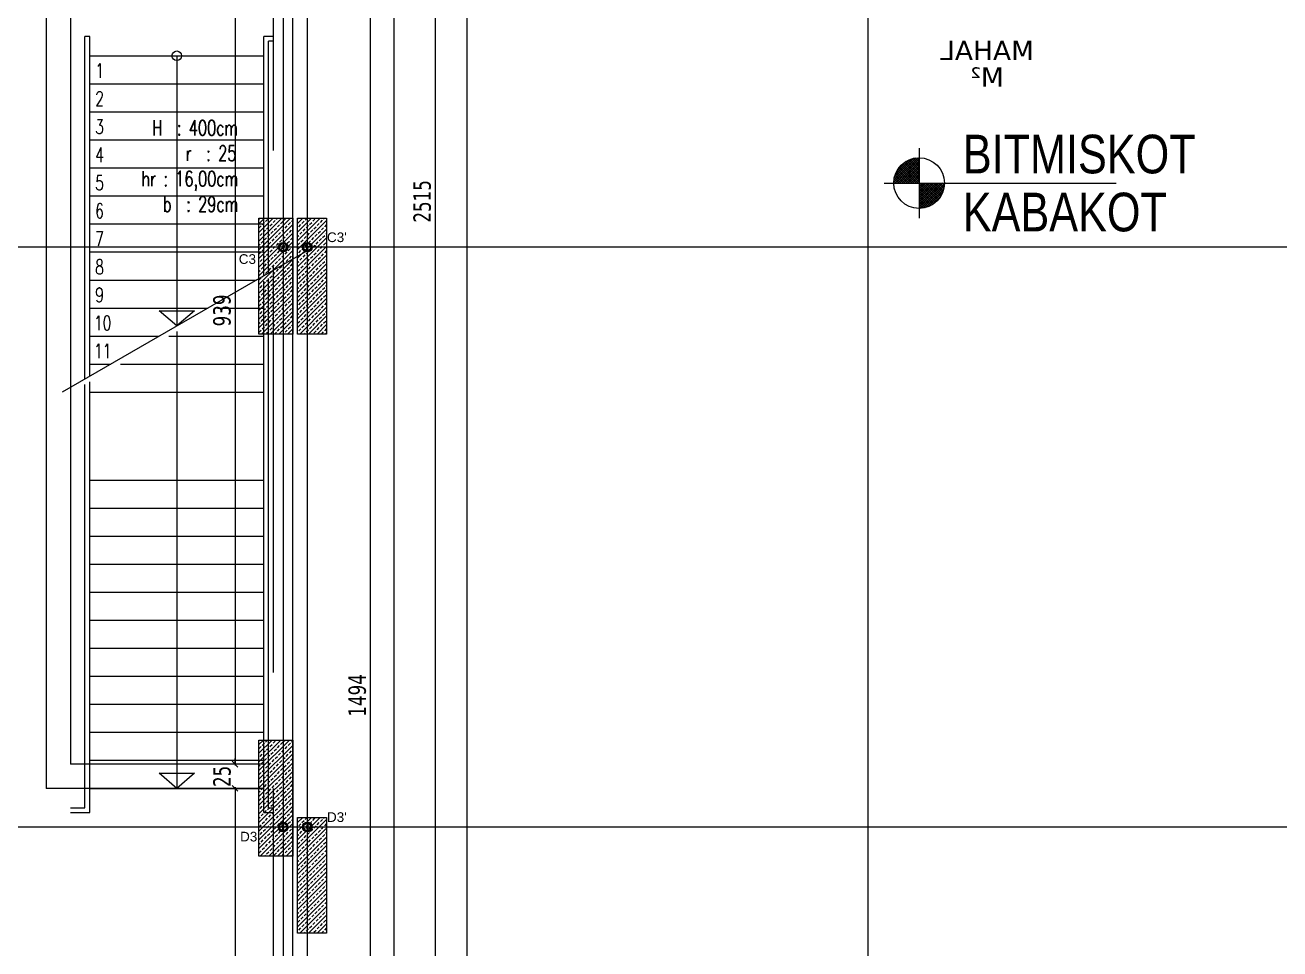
# Model space of a CAD drawing. Header units: millimetres. Extents: x 43168.9 to 43194.6, y -25545.1 to -25543.4.
# Drawn here: x 43169.3155 to 43169.5751, y -25544.2491 to -25544.058 of the extents above; entities that cross this region are included whole.
import ezdxf
from ezdxf.enums import TextEntityAlignment as Align

# ---------------------------------------------------------------- set-up
doc = ezdxf.new("R2010")
doc.units = ezdxf.units.MM
doc.header["$LTSCALE"] = 200
for name, pattern in [('DASHDOT', [1, 0.5, -0.25, 0, -0.25]), ('DASHDOT2', [0.5, 0.25, -0.125, 0, -0.125]), ('HIDDEN', [0.375, 0.25, -0.125])]:
    doc.linetypes.add(name, pattern=pattern)
for name, color, linetype in [('aks_sgh', 5, 'DASHDOT2'), ('duv_sgh', 4, 'Continuous'), ('kesitcizgisi_sgh', 22, 'Continuous'), ('kolon-b.a_sgh', 6, 'Continuous'), ('merdi_sgh', 3, 'Continuous'), ('olcuic_sgh', 183, 'Continuous'), ('sembol_sgh', 8, 'Continuous'), ('tarama-betonarme_sgh', 223, 'Continuous'), ('yazi-merdi_sgh', 9, 'Continuous')]:
    doc.layers.add(name, color=color, linetype=linetype)
doc.styles.add('1-200', font='arial.ttf', dxfattribs={"height": 60})
doc.styles.add('dim', font='VERDANA.TTF', dxfattribs={"width": 0.7})
doc.styles.add('text1', font='VERDANA.TTF')
doc.styles.add('text2', font='arial.ttf')
doc.styles.add('text3', font='simplex8.shx', dxfattribs={"width": 0.7})

msp = doc.modelspace()

# ---------------------------------------------------------------- hatches: boundary and pattern name
h = msp.add_hatch(color=256)
edge = h.paths.add_edge_path()
edge.add_arc((43169.36888, -25544.10392), 0.001, 0, 360)
edge = h.paths.add_edge_path(flags=16)
edge.add_arc((43169.36888, -25544.10392), 0.00075, 0, 360)
h = msp.add_hatch(color=256)
edge = h.paths.add_edge_path()
edge.add_arc((43169.36888, -25544.10392), 0.001, 0, 360)
edge = h.paths.add_edge_path(flags=16)
edge.add_arc((43169.36888, -25544.10392), 0.00075, 0, 360)
h = msp.add_hatch(color=256)
edge = h.paths.add_edge_path()
edge.add_arc((43169.37388, -25544.10392), 0.001, 0, 360)
edge = h.paths.add_edge_path(flags=16)
edge.add_arc((43169.37388, -25544.10392), 0.00075, 0, 360)
h = msp.add_hatch(color=256)
edge = h.paths.add_edge_path()
edge.add_arc((43169.37388, -25544.10392), 0.001, 0, 360)
edge = h.paths.add_edge_path(flags=16)
edge.add_arc((43169.37388, -25544.10392), 0.00075, 0, 360)
h = msp.add_hatch(color=256)
edge = h.paths.add_edge_path()
edge.add_arc((43169.36888, -25544.22392), 0.001, 0, 360)
edge = h.paths.add_edge_path(flags=16)
edge.add_arc((43169.36888, -25544.22392), 0.00075, 0, 360)
h = msp.add_hatch(color=256)
edge = h.paths.add_edge_path()
edge.add_arc((43169.36888, -25544.22392), 0.001, 0, 360)
edge = h.paths.add_edge_path(flags=16)
edge.add_arc((43169.36888, -25544.22392), 0.00075, 0, 360)
h = msp.add_hatch(color=256)
edge = h.paths.add_edge_path()
edge.add_arc((43169.37388, -25544.22392), 0.001, 0, 360)
edge = h.paths.add_edge_path(flags=16)
edge.add_arc((43169.37388, -25544.22392), 0.00075, 0, 360)
h = msp.add_hatch(color=256)
edge = h.paths.add_edge_path()
edge.add_arc((43169.37388, -25544.22392), 0.001, 0, 360)
edge = h.paths.add_edge_path(flags=16)
edge.add_arc((43169.37388, -25544.22392), 0.00075, 0, 360)

# ---------------------------------------------------------------- linework, layer by layer
at = {"color": 0}
for p, q in [((43169.50048, -25544.0834), (43169.50048, -25544.0979)), ((43169.49323, -25544.09065), (43169.54123, -25544.09065)), ((43169.34688, -25544.12023), (43169.3432, -25544.11708)), ((43169.3432, -25544.11708), (43169.35055, -25544.11708)), ((43169.35055, -25544.11708), (43169.34688, -25544.12023)), ((43169.34688, -25544.21592), (43169.3432, -25544.21277)), ((43169.3432, -25544.21277), (43169.35055, -25544.21277)), ((43169.35055, -25544.21277), (43169.34688, -25544.21592))]:
    msp.add_line(p, q, dxfattribs=at)
for p, q in [((43169.49524, -25544.0905), (43169.50034, -25544.08541)), ((43169.49528, -25544.09002), (43169.49985, -25544.08545)), ((43169.49539, -25544.08946), (43169.49931, -25544.08553)), ((43169.49554, -25544.09065), (43169.50048, -25544.08571)), ((43169.49557, -25544.08883), (43169.49867, -25544.08572)), ((43169.50048, -25544.08813), (43169.49826, -25544.08591)), ((43169.50048, -25544.08768), (43169.49857, -25544.08577)), ((43169.50048, -25544.08723), (43169.4989, -25544.08565)), ((43169.50048, -25544.08678), (43169.49925, -25544.08555)), ((43169.50048, -25544.08633), (43169.49963, -25544.08548)), ((43169.50048, -25544.08589), (43169.50002, -25544.08542)), ((43169.50048, -25544.08544), (43169.50045, -25544.0854)), ((43169.49806, -25544.09065), (43169.49577, -25544.08836)), ((43169.49851, -25544.09065), (43169.49592, -25544.08806)), ((43169.49598, -25544.08797), (43169.4978, -25544.08615)), ((43169.49599, -25544.09065), (43169.50048, -25544.08616)), ((43169.49896, -25544.09065), (43169.49609, -25544.08778)), ((43169.49941, -25544.09065), (43169.49628, -25544.08752)), ((43169.49644, -25544.09065), (43169.50048, -25544.08661)), ((43169.49986, -25544.09065), (43169.49648, -25544.08727)), ((43169.50031, -25544.09065), (43169.49668, -25544.08703)), ((43169.49689, -25544.09065), (43169.50048, -25544.08706)), ((43169.50048, -25544.09038), (43169.49692, -25544.08681)), ((43169.50048, -25544.08993), (43169.49715, -25544.0866)), ((43169.49734, -25544.09065), (43169.50048, -25544.08751)), ((43169.50048, -25544.08948), (43169.49741, -25544.08641)), ((43169.50048, -25544.08903), (43169.49768, -25544.08623)), ((43169.49779, -25544.09065), (43169.50048, -25544.08796)), ((43169.50048, -25544.08858), (43169.49795, -25544.08605)), ((43169.49824, -25544.09065), (43169.50048, -25544.08841)), ((43169.49537, -25544.09065), (43169.49524, -25544.09052)), ((43169.49582, -25544.09065), (43169.49527, -25544.09011)), ((43169.49627, -25544.09065), (43169.49533, -25544.08971)), ((43169.49672, -25544.09065), (43169.49541, -25544.08935)), ((43169.49716, -25544.09065), (43169.4955, -25544.08899)), ((43169.49761, -25544.09065), (43169.49564, -25544.08867)), ((43169.49868, -25544.09065), (43169.50048, -25544.08886)), ((43169.49913, -25544.09065), (43169.50048, -25544.08931)), ((43169.49958, -25544.09065), (43169.50048, -25544.08975)), ((43169.50003, -25544.09065), (43169.50048, -25544.0902)), ((43169.50048, -25544.0911), (43169.50093, -25544.09065)), ((43169.50048, -25544.09155), (43169.50138, -25544.09065)), ((43169.50048, -25544.092), (43169.50183, -25544.09065)), ((43169.50048, -25544.09245), (43169.50228, -25544.09065)), ((43169.50048, -25544.0929), (43169.50273, -25544.09065)), ((43169.50048, -25544.09335), (43169.50317, -25544.09065)), ((43169.50048, -25544.0938), (43169.50362, -25544.09065)), ((43169.50048, -25544.09424), (43169.50407, -25544.09065)), ((43169.50048, -25544.09469), (43169.50452, -25544.09065)), ((43169.50048, -25544.09514), (43169.50497, -25544.09065)), ((43169.50048, -25544.09559), (43169.50542, -25544.09065)), ((43169.5041, -25544.09445), (43169.50048, -25544.09082)), ((43169.50063, -25544.09589), (43169.50572, -25544.0908)), ((43169.50432, -25544.09421), (43169.50076, -25544.09065)), ((43169.50453, -25544.09398), (43169.50121, -25544.09065)), ((43169.50473, -25544.09372), (43169.50165, -25544.09065)), ((43169.5049, -25544.09345), (43169.5021, -25544.09065)), ((43169.50508, -25544.09318), (43169.50255, -25544.09065)), ((43169.50522, -25544.09287), (43169.503, -25544.09065)), ((43169.50536, -25544.09256), (43169.50345, -25544.09065)), ((43169.50548, -25544.09223), (43169.5039, -25544.09065)), ((43169.50558, -25544.09188), (43169.50435, -25544.09065)), ((43169.50565, -25544.0915), (43169.5048, -25544.09065)), ((43169.50571, -25544.09111), (43169.50525, -25544.09065)), ((43169.50573, -25544.09069), (43169.5057, -25544.09065)), ((43169.50386, -25544.09465), (43169.50048, -25544.09127)), ((43169.50361, -25544.09486), (43169.50048, -25544.09172)), ((43169.50335, -25544.09504), (43169.50048, -25544.09217)), ((43169.50307, -25544.09521), (43169.50048, -25544.09262)), ((43169.50277, -25544.09536), (43169.50048, -25544.09307)), ((43169.50246, -25544.0955), (43169.50048, -25544.09352)), ((43169.50112, -25544.09585), (43169.50569, -25544.09128)), ((43169.50167, -25544.09575), (43169.5056, -25544.09182)), ((43169.50231, -25544.09556), (43169.50541, -25544.09246)), ((43169.50316, -25544.09515), (43169.50498, -25544.09334)), ((43169.50214, -25544.09563), (43169.50048, -25544.09397)), ((43169.50178, -25544.09572), (43169.50048, -25544.09442)), ((43169.50142, -25544.09581), (43169.50048, -25544.09487)), ((43169.50103, -25544.09586), (43169.50048, -25544.09532)), ((43169.50061, -25544.09589), (43169.50048, -25544.09576))]:
    msp.add_line(p, q)
at = {"color": 0, "linetype": 'ByBlock', "lineweight": -2}
for p, q in [((43169.36908, -25544.10372), (43169.36868, -25544.10372)), ((43169.36868, -25544.10372), (43169.36868, -25544.10412)), ((43169.36908, -25544.10372), (43169.36868, -25544.10372)), ((43169.36868, -25544.10372), (43169.36868, -25544.10412)), ((43169.36868, -25544.10412), (43169.36908, -25544.10412)), ((43169.36868, -25544.10412), (43169.36908, -25544.10412)), ((43169.36895, -25544.10385), (43169.36881, -25544.10399)), ((43169.36895, -25544.10399), (43169.36881, -25544.10385)), ((43169.36895, -25544.10385), (43169.36881, -25544.10399)), ((43169.36895, -25544.10399), (43169.36881, -25544.10385)), ((43169.36908, -25544.10412), (43169.36908, -25544.10372)), ((43169.36908, -25544.10412), (43169.36908, -25544.10372)), ((43169.37408, -25544.10372), (43169.37368, -25544.10372)), ((43169.37368, -25544.10372), (43169.37368, -25544.10412)), ((43169.37408, -25544.10372), (43169.37368, -25544.10372)), ((43169.37368, -25544.10372), (43169.37368, -25544.10412)), ((43169.37368, -25544.10412), (43169.37408, -25544.10412)), ((43169.37368, -25544.10412), (43169.37408, -25544.10412)), ((43169.37395, -25544.10385), (43169.37381, -25544.10399)), ((43169.37395, -25544.10399), (43169.37381, -25544.10385)), ((43169.37395, -25544.10385), (43169.37381, -25544.10399)), ((43169.37395, -25544.10399), (43169.37381, -25544.10385)), ((43169.37408, -25544.10412), (43169.37408, -25544.10372)), ((43169.37408, -25544.10412), (43169.37408, -25544.10372)), ((43169.35833, -25544.21032), (43169.35953, -25544.21152)), ((43169.35833, -25544.21032), (43169.35953, -25544.21152)), ((43169.35953, -25544.21652), (43169.35833, -25544.21532)), ((43169.35953, -25544.21652), (43169.35833, -25544.21532)), ((43169.36908, -25544.22372), (43169.36868, -25544.22372)), ((43169.36868, -25544.22372), (43169.36868, -25544.22412)), ((43169.36908, -25544.22372), (43169.36868, -25544.22372)), ((43169.36868, -25544.22372), (43169.36868, -25544.22412)), ((43169.36868, -25544.22412), (43169.36908, -25544.22412)), ((43169.36868, -25544.22412), (43169.36908, -25544.22412)), ((43169.36895, -25544.22385), (43169.36881, -25544.22399)), ((43169.36895, -25544.22399), (43169.36881, -25544.22385)), ((43169.36895, -25544.22385), (43169.36881, -25544.22399)), ((43169.36895, -25544.22399), (43169.36881, -25544.22385)), ((43169.36908, -25544.22412), (43169.36908, -25544.22372)), ((43169.36908, -25544.22412), (43169.36908, -25544.22372)), ((43169.37408, -25544.22372), (43169.37368, -25544.22372)), ((43169.37368, -25544.22372), (43169.37368, -25544.22412)), ((43169.37408, -25544.22372), (43169.37368, -25544.22372)), ((43169.37368, -25544.22372), (43169.37368, -25544.22412)), ((43169.37368, -25544.22412), (43169.37408, -25544.22412)), ((43169.37368, -25544.22412), (43169.37408, -25544.22412)), ((43169.37395, -25544.22385), (43169.37381, -25544.22399)), ((43169.37395, -25544.22399), (43169.37381, -25544.22385)), ((43169.37395, -25544.22385), (43169.37381, -25544.22399)), ((43169.37395, -25544.22399), (43169.37381, -25544.22385)), ((43169.37408, -25544.22412), (43169.37408, -25544.22372)), ((43169.37408, -25544.22412), (43169.37408, -25544.22372))]:
    msp.add_line(p, q, dxfattribs=at)
at = {"color": 0}
msp.add_circle((43169.50048, -25544.09065), 0.00525, dxfattribs=at)
at = {"color": 0, "linetype": 'Continuous', "lineweight": -2}
for centre, radius in [((43169.36888, -25544.10392), 0.001), ((43169.36888, -25544.10392), 0.001), ((43169.36888, -25544.10392), 0.00075), ((43169.36888, -25544.10392), 0.00075), ((43169.37388, -25544.10392), 0.001), ((43169.37388, -25544.10392), 0.001), ((43169.37388, -25544.10392), 0.00075), ((43169.37388, -25544.10392), 0.00075), ((43169.36888, -25544.22392), 0.001), ((43169.36888, -25544.22392), 0.001), ((43169.36888, -25544.22392), 0.00075), ((43169.36888, -25544.22392), 0.00075), ((43169.37388, -25544.22392), 0.001), ((43169.37388, -25544.22392), 0.001), ((43169.37388, -25544.22392), 0.00075), ((43169.37388, -25544.22392), 0.00075)]:
    msp.add_circle(centre, radius, dxfattribs=at)
at = {"layer": 'aks_sgh'}
for p, q in [((43169.36888, -25543.74092), (43169.36888, -25544.78992)), ((43169.37388, -25543.74092), (43169.37388, -25544.78992)), ((43169.40688, -25543.74092), (43169.40688, -25544.78992)), ((43169.48988, -25543.74092), (43169.48988, -25544.78992)), ((43169.99088, -25544.10392), (43169.01488, -25544.10392)), ((43169.99088, -25544.22392), (43169.01488, -25544.22392))]:
    msp.add_line(p, q, dxfattribs=at)
at = {"layer": 'duv_sgh'}
for p, q in [((43169.31988, -25544.04712), (43169.31988, -25544.21592)), ((43169.32488, -25544.04712), (43169.32488, -25544.21092)), ((43169.36688, -25544.08392), (43169.36688, -25544.04712)), ((43169.37088, -25544.32592), (43169.37088, -25544.04712)), ((43169.36688, -25544.19192), (43169.36688, -25544.10792)), ((43169.36488, -25544.21092), (43169.32488, -25544.21092)), ((43169.36488, -25544.21592), (43169.31988, -25544.21592)), ((43169.36688, -25544.32592), (43169.36688, -25544.21592))]:
    msp.add_line(p, q, dxfattribs=at)
at = {"layer": 'kesitcizgisi_sgh', "linetype": 'DASHDOT'}
msp.add_line((43169.39188, -25544.79379), (43169.39188, -25543.79132), dxfattribs=at)
at = {"layer": 'kolon-b.a_sgh'}
for p, q in [((43169.36388, -25544.09792), (43169.37088, -25544.09792)), ((43169.36388, -25544.12192), (43169.36388, -25544.09792)), ((43169.37088, -25544.09792), (43169.37088, -25544.12192)), ((43169.37188, -25544.09792), (43169.37788, -25544.09792)), ((43169.37188, -25544.12192), (43169.37188, -25544.09792)), ((43169.37788, -25544.09792), (43169.37788, -25544.12192)), ((43169.37088, -25544.12192), (43169.36388, -25544.12192)), ((43169.37788, -25544.12192), (43169.37188, -25544.12192)), ((43169.36388, -25544.20592), (43169.37088, -25544.20592)), ((43169.36388, -25544.22992), (43169.36388, -25544.20592)), ((43169.37088, -25544.20592), (43169.37088, -25544.22992)), ((43169.37188, -25544.22192), (43169.37788, -25544.22192)), ((43169.37188, -25544.24592), (43169.37188, -25544.22192)), ((43169.37788, -25544.22192), (43169.37788, -25544.24592)), ((43169.37088, -25544.22992), (43169.36388, -25544.22992)), ((43169.37788, -25544.24592), (43169.37188, -25544.24592))]:
    msp.add_line(p, q, dxfattribs=at)
at = {"layer": 'merdi_sgh'}
for p, q in [((43169.32788, -25544.1312), (43169.32788, -25544.06032)), ((43169.32888, -25544.06032), (43169.32788, -25544.06032)), ((43169.32888, -25544.13062), (43169.32888, -25544.06032)), ((43169.36488, -25544.08392), (43169.36488, -25544.06032)), ((43169.36688, -25544.06032), (43169.36488, -25544.06032)), ((43169.36588, -25544.08392), (43169.36588, -25544.06132)), ((43169.36688, -25544.06132), (43169.36588, -25544.06132)), ((43169.32888, -25544.06432), (43169.36488, -25544.06432)), ((43169.32888, -25544.07012), (43169.36488, -25544.07012)), ((43169.32888, -25544.07592), (43169.36488, -25544.07592)), ((43169.32888, -25544.08172), (43169.36488, -25544.08172)), ((43169.36488, -25544.10984), (43169.36488, -25544.08392)), ((43169.36588, -25544.10926), (43169.36588, -25544.08392)), ((43169.32888, -25544.08752), (43169.36488, -25544.08752)), ((43169.32888, -25544.09332), (43169.36488, -25544.09332)), ((43169.32888, -25544.09912), (43169.36488, -25544.09912)), ((43169.37562, -25544.10363), (43169.32317, -25544.13391)), ((43169.32888, -25544.10492), (43169.36488, -25544.10492)), ((43169.32888, -25544.11072), (43169.36335, -25544.11072)), ((43169.32888, -25544.11652), (43169.3533, -25544.11652)), ((43169.32888, -25544.12232), (43169.34326, -25544.12232)), ((43169.32888, -25544.12812), (43169.33321, -25544.12812)), ((43169.32788, -25544.13709), (43169.32788, -25544.13235)), ((43169.32888, -25544.13651), (43169.32888, -25544.13178))]:
    msp.add_line(p, q, dxfattribs=at)
at = {"layer": 'merdi_sgh', "linetype": 'HIDDEN', "ltscale": 0.5}
for p, q in [((43169.36488, -25544.22092), (43169.36488, -25544.11099)), ((43169.36588, -25544.21992), (43169.36588, -25544.11041)), ((43169.3553, -25544.11652), (43169.36488, -25544.11652)), ((43169.34526, -25544.12232), (43169.36488, -25544.12232)), ((43169.34688, -25544.12138), (43169.34688, -25544.21592)), ((43169.33521, -25544.12812), (43169.36488, -25544.12812)), ((43169.32888, -25544.13392), (43169.36488, -25544.13392)), ((43169.32788, -25544.21992), (43169.32788, -25544.13709)), ((43169.32888, -25544.22092), (43169.32888, -25544.13651)), ((43169.32888, -25544.15212), (43169.36488, -25544.15212)), ((43169.32888, -25544.15792), (43169.36488, -25544.15792)), ((43169.32888, -25544.16372), (43169.36488, -25544.16372)), ((43169.32888, -25544.16952), (43169.36488, -25544.16952)), ((43169.32888, -25544.17532), (43169.36488, -25544.17532)), ((43169.32888, -25544.18112), (43169.36488, -25544.18112)), ((43169.32888, -25544.18692), (43169.36488, -25544.18692)), ((43169.32888, -25544.19272), (43169.36488, -25544.19272)), ((43169.32888, -25544.19852), (43169.36488, -25544.19852)), ((43169.32888, -25544.20432), (43169.36488, -25544.20432)), ((43169.32888, -25544.21012), (43169.36488, -25544.21012)), ((43169.32888, -25544.21592), (43169.36488, -25544.21592)), ((43169.32488, -25544.21992), (43169.32788, -25544.21992)), ((43169.32488, -25544.22092), (43169.32888, -25544.22092)), ((43169.36488, -25544.22092), (43169.36688, -25544.22092)), ((43169.36588, -25544.21992), (43169.36688, -25544.21992))]:
    msp.add_line(p, q, dxfattribs=at)
at = {"layer": 'olcuic_sgh'}
for p, q in [((43169.40035, -25543.84267), (43169.40035, -25544.34617)), ((43169.35893, -25544.02287), (43169.35893, -25544.21117)), ((43169.3869, -25544.04687), (43169.3869, -25544.34617)), ((43169.35893, -25544.21092), (43169.35893, -25544.20972)), ((43169.36288, -25544.21092), (43169.35793, -25544.21092)), ((43169.36288, -25544.21092), (43169.35793, -25544.21092)), ((43169.35893, -25544.21567), (43169.35893, -25544.35017)), ((43169.36288, -25544.21592), (43169.35793, -25544.21592)), ((43169.36288, -25544.21592), (43169.35793, -25544.21592)), ((43169.35893, -25544.21592), (43169.35893, -25544.21712))]:
    msp.add_line(p, q, dxfattribs=at)
at = {"layer": 'sembol_sgh'}
msp.add_line((43169.34688, -25544.06432), (43169.34688, -25544.12023), dxfattribs=at)
msp.add_circle((43169.34688, -25544.06432), 0.001, dxfattribs=at)
at = {"layer": 'tarama-betonarme_sgh'}
for p, q in [((43169.36388, -25544.09907), (43169.36503, -25544.09792)), ((43169.36388, -25544.10086), (43169.36682, -25544.09792)), ((43169.36388, -25544.10266), (43169.36862, -25544.09792)), ((43169.36388, -25544.10446), (43169.37042, -25544.09792)), ((43169.36388, -25544.09817), (43169.36411, -25544.09794)), ((43169.36456, -25544.09929), (43169.36501, -25544.09884)), ((43169.36523, -25544.09861), (43169.36568, -25544.09817)), ((43169.3659, -25544.09794), (43169.36593, -25544.09792)), ((43169.3668, -25544.09884), (43169.36725, -25544.09839)), ((43169.36748, -25544.09817), (43169.36772, -25544.09792)), ((43169.36837, -25544.09906), (43169.36882, -25544.09861)), ((43169.36905, -25544.09839), (43169.3695, -25544.09794)), ((43169.36995, -25544.09929), (43169.37039, -25544.09884)), ((43169.37062, -25544.09861), (43169.37088, -25544.09835)), ((43169.37188, -25544.09901), (43169.37297, -25544.09792)), ((43169.37188, -25544.1008), (43169.37476, -25544.09792)), ((43169.37188, -25544.1026), (43169.37656, -25544.09792)), ((43169.37188, -25544.09811), (43169.37207, -25544.09792)), ((43169.37188, -25544.1044), (43169.37788, -25544.0984)), ((43169.37277, -25544.09901), (43169.37322, -25544.09856)), ((43169.37345, -25544.09834), (43169.37387, -25544.09792)), ((43169.37435, -25544.09924), (43169.37479, -25544.09879)), ((43169.37502, -25544.09856), (43169.37547, -25544.09811)), ((43169.37592, -25544.09946), (43169.37637, -25544.09901)), ((43169.37659, -25544.09879), (43169.37704, -25544.09834)), ((43169.37726, -25544.09811), (43169.37746, -25544.09792)), ((43169.36388, -25544.10625), (43169.37088, -25544.09925)), ((43169.36388, -25544.09996), (43169.36433, -25544.09951)), ((43169.36388, -25544.10805), (43169.37088, -25544.10105)), ((43169.36411, -25544.10153), (43169.36456, -25544.10108)), ((43169.36478, -25544.10086), (43169.36523, -25544.10041)), ((43169.36546, -25544.10019), (43169.3659, -25544.09974)), ((43169.36568, -25544.10176), (43169.36613, -25544.10131)), ((43169.36613, -25544.09951), (43169.36658, -25544.09906)), ((43169.36635, -25544.10108), (43169.3668, -25544.10064)), ((43169.36703, -25544.10041), (43169.36748, -25544.09996)), ((43169.36725, -25544.10198), (43169.3677, -25544.10153)), ((43169.3677, -25544.09974), (43169.36815, -25544.09929)), ((43169.36792, -25544.10131), (43169.36837, -25544.10086)), ((43169.3686, -25544.10064), (43169.36905, -25544.10019)), ((43169.36927, -25544.09996), (43169.36972, -25544.09951)), ((43169.3695, -25544.10153), (43169.36995, -25544.10108)), ((43169.37017, -25544.10086), (43169.37062, -25544.10041)), ((43169.37084, -25544.10019), (43169.37088, -25544.10015)), ((43169.37188, -25544.10619), (43169.37788, -25544.10019)), ((43169.37188, -25544.1017), (43169.3721, -25544.10148)), ((43169.3721, -25544.09968), (43169.37255, -25544.09924)), ((43169.37233, -25544.10126), (43169.37277, -25544.10081)), ((43169.373, -25544.10058), (43169.37345, -25544.10013)), ((43169.37367, -25544.09991), (43169.37412, -25544.09946)), ((43169.3739, -25544.10148), (43169.37435, -25544.10103)), ((43169.37457, -25544.10081), (43169.37502, -25544.10036)), ((43169.37524, -25544.10013), (43169.37569, -25544.09968)), ((43169.37547, -25544.1017), (43169.37592, -25544.10126)), ((43169.37614, -25544.10103), (43169.37659, -25544.10058)), ((43169.37682, -25544.10036), (43169.37726, -25544.09991)), ((43169.37704, -25544.10193), (43169.37749, -25544.10148)), ((43169.37749, -25544.09968), (43169.37788, -25544.09929)), ((43169.37771, -25544.10126), (43169.37788, -25544.10109)), ((43169.36388, -25544.10176), (43169.36388, -25544.10176)), ((43169.36388, -25544.10984), (43169.37088, -25544.10284)), ((43169.36388, -25544.10356), (43169.36411, -25544.10333)), ((43169.36433, -25544.10311), (43169.36478, -25544.10266)), ((43169.36501, -25544.10243), (43169.36546, -25544.10198)), ((43169.36523, -25544.104), (43169.36568, -25544.10355)), ((43169.3659, -25544.10333), (43169.36635, -25544.10288)), ((43169.36658, -25544.10266), (43169.36703, -25544.10221)), ((43169.3668, -25544.10423), (43169.36725, -25544.10378)), ((43169.36748, -25544.10355), (43169.36792, -25544.10311)), ((43169.36815, -25544.10288), (43169.3686, -25544.10243)), ((43169.36837, -25544.10445), (43169.36882, -25544.104)), ((43169.36882, -25544.10221), (43169.36927, -25544.10176)), ((43169.36905, -25544.10378), (43169.3695, -25544.10333)), ((43169.36972, -25544.10311), (43169.37017, -25544.10266)), ((43169.37039, -25544.10243), (43169.37084, -25544.10198)), ((43169.37062, -25544.104), (43169.37088, -25544.10374)), ((43169.37188, -25544.10799), (43169.37788, -25544.10199)), ((43169.37188, -25544.1035), (43169.37233, -25544.10305)), ((43169.37188, -25544.10978), (43169.37788, -25544.10378)), ((43169.37255, -25544.10283), (43169.373, -25544.10238)), ((43169.37277, -25544.1044), (43169.37322, -25544.10395)), ((43169.37322, -25544.10215), (43169.37367, -25544.1017)), ((43169.37345, -25544.10373), (43169.3739, -25544.10328)), ((43169.37412, -25544.10305), (43169.37457, -25544.1026)), ((43169.37435, -25544.10462), (43169.37479, -25544.10417)), ((43169.37479, -25544.10238), (43169.37524, -25544.10193)), ((43169.37502, -25544.10395), (43169.37547, -25544.1035)), ((43169.37569, -25544.10328), (43169.37614, -25544.10283)), ((43169.37637, -25544.1026), (43169.37682, -25544.10215)), ((43169.37659, -25544.10417), (43169.37704, -25544.10373)), ((43169.37726, -25544.1035), (43169.37771, -25544.10305)), ((43169.36388, -25544.11164), (43169.37088, -25544.10464)), ((43169.36388, -25544.10535), (43169.36433, -25544.1049)), ((43169.36388, -25544.11344), (43169.37088, -25544.10644)), ((43169.36411, -25544.10692), (43169.36456, -25544.10647)), ((43169.36456, -25544.10468), (43169.36501, -25544.10423)), ((43169.36478, -25544.10625), (43169.36523, -25544.1058)), ((43169.36546, -25544.10557), (43169.3659, -25544.10513)), ((43169.36568, -25544.10715), (43169.36613, -25544.1067)), ((43169.36613, -25544.1049), (43169.36658, -25544.10445)), ((43169.36635, -25544.10647), (43169.3668, -25544.10602)), ((43169.36703, -25544.1058), (43169.36748, -25544.10535)), ((43169.3677, -25544.10513), (43169.36815, -25544.10468)), ((43169.36792, -25544.1067), (43169.36837, -25544.10625)), ((43169.3686, -25544.10602), (43169.36905, -25544.10557)), ((43169.36927, -25544.10535), (43169.36972, -25544.1049)), ((43169.3695, -25544.10692), (43169.36995, -25544.10647)), ((43169.36995, -25544.10468), (43169.37039, -25544.10423)), ((43169.37017, -25544.10625), (43169.37062, -25544.1058)), ((43169.37084, -25544.10557), (43169.37088, -25544.10554)), ((43169.37188, -25544.11158), (43169.37788, -25544.10558)), ((43169.3721, -25544.10507), (43169.37255, -25544.10462)), ((43169.37233, -25544.10664), (43169.37277, -25544.1062)), ((43169.373, -25544.10597), (43169.37345, -25544.10552)), ((43169.37367, -25544.1053), (43169.37412, -25544.10485)), ((43169.3739, -25544.10687), (43169.37435, -25544.10642)), ((43169.37457, -25544.1062), (43169.37502, -25544.10575)), ((43169.37524, -25544.10552), (43169.37569, -25544.10507)), ((43169.37547, -25544.10709), (43169.37592, -25544.10664)), ((43169.37592, -25544.10485), (43169.37637, -25544.1044)), ((43169.37614, -25544.10642), (43169.37659, -25544.10597)), ((43169.37682, -25544.10575), (43169.37726, -25544.1053)), ((43169.37749, -25544.10507), (43169.37788, -25544.10468)), ((43169.37771, -25544.10664), (43169.37788, -25544.10648)), ((43169.36388, -25544.10715), (43169.36388, -25544.10715)), ((43169.36388, -25544.11523), (43169.37088, -25544.10823)), ((43169.36388, -25544.10895), (43169.36411, -25544.10872)), ((43169.36433, -25544.10849), (43169.36478, -25544.10804)), ((43169.36501, -25544.10782), (43169.36546, -25544.10737)), ((43169.36523, -25544.10939), (43169.36568, -25544.10894)), ((43169.3659, -25544.10872), (43169.36635, -25544.10827)), ((43169.36658, -25544.10804), (43169.36703, -25544.1076)), ((43169.3668, -25544.10962), (43169.36725, -25544.10917)), ((43169.36725, -25544.10737), (43169.3677, -25544.10692)), ((43169.36748, -25544.10894), (43169.36792, -25544.10849)), ((43169.36815, -25544.10827), (43169.3686, -25544.10782)), ((43169.36837, -25544.10984), (43169.36882, -25544.10939)), ((43169.36882, -25544.1076), (43169.36927, -25544.10715)), ((43169.36905, -25544.10917), (43169.3695, -25544.10872)), ((43169.36972, -25544.10849), (43169.37017, -25544.10804)), ((43169.37039, -25544.10782), (43169.37084, -25544.10737)), ((43169.37062, -25544.10939), (43169.37088, -25544.10913)), ((43169.37188, -25544.10709), (43169.3721, -25544.10687)), ((43169.37188, -25544.11338), (43169.37788, -25544.10738)), ((43169.37188, -25544.10889), (43169.37233, -25544.10844)), ((43169.37188, -25544.11517), (43169.37788, -25544.10917)), ((43169.37255, -25544.10822), (43169.373, -25544.10777)), ((43169.37277, -25544.10979), (43169.37322, -25544.10934)), ((43169.37322, -25544.10754), (43169.37367, -25544.10709)), ((43169.37345, -25544.10911), (43169.3739, -25544.10866)), ((43169.37412, -25544.10844), (43169.37457, -25544.10799)), ((43169.37479, -25544.10777), (43169.37524, -25544.10732)), ((43169.37502, -25544.10934), (43169.37547, -25544.10889)), ((43169.37569, -25544.10866), (43169.37614, -25544.10822)), ((43169.37637, -25544.10799), (43169.37682, -25544.10754)), ((43169.37659, -25544.10956), (43169.37704, -25544.10911)), ((43169.37704, -25544.10732), (43169.37749, -25544.10687)), ((43169.37726, -25544.10889), (43169.37771, -25544.10844)), ((43169.36388, -25544.11703), (43169.37088, -25544.11003)), ((43169.36388, -25544.11074), (43169.36433, -25544.11029)), ((43169.36388, -25544.11883), (43169.37088, -25544.11183)), ((43169.36411, -25544.11231), (43169.36456, -25544.11186)), ((43169.36456, -25544.11006), (43169.36501, -25544.10962)), ((43169.36478, -25544.11164), (43169.36523, -25544.11119)), ((43169.36546, -25544.11096), (43169.3659, -25544.11051)), ((43169.36613, -25544.11029), (43169.36658, -25544.10984)), ((43169.36635, -25544.11186), (43169.3668, -25544.11141)), ((43169.36703, -25544.11119), (43169.36748, -25544.11074)), ((43169.3677, -25544.11051), (43169.36815, -25544.11006)), ((43169.36792, -25544.11209), (43169.36837, -25544.11164)), ((43169.3686, -25544.11141), (43169.36905, -25544.11096)), ((43169.36927, -25544.11074), (43169.36972, -25544.11029)), ((43169.3695, -25544.11231), (43169.36995, -25544.11186)), ((43169.36995, -25544.11006), (43169.37039, -25544.10962)), ((43169.37017, -25544.11164), (43169.37062, -25544.11119)), ((43169.37084, -25544.11096), (43169.37088, -25544.11093)), ((43169.37188, -25544.11697), (43169.37788, -25544.11097)), ((43169.3721, -25544.11046), (43169.37255, -25544.11001)), ((43169.37233, -25544.11203), (43169.37277, -25544.11158)), ((43169.373, -25544.11136), (43169.37345, -25544.11091)), ((43169.37367, -25544.11069), (43169.37412, -25544.11024)), ((43169.3739, -25544.11226), (43169.37435, -25544.11181)), ((43169.37435, -25544.11001), (43169.37479, -25544.10956)), ((43169.37457, -25544.11158), (43169.37502, -25544.11113)), ((43169.37524, -25544.11091), (43169.37569, -25544.11046)), ((43169.37592, -25544.11024), (43169.37637, -25544.10979)), ((43169.37614, -25544.11181), (43169.37659, -25544.11136)), ((43169.37682, -25544.11113), (43169.37726, -25544.11069)), ((43169.37749, -25544.11046), (43169.37788, -25544.11007)), ((43169.37771, -25544.11203), (43169.37788, -25544.11187)), ((43169.36388, -25544.11254), (43169.36388, -25544.11253)), ((43169.36388, -25544.12062), (43169.37088, -25544.11362)), ((43169.36388, -25544.11434), (43169.36411, -25544.11411)), ((43169.36433, -25544.11388), (43169.36478, -25544.11343)), ((43169.36501, -25544.11321), (43169.36546, -25544.11276)), ((43169.36523, -25544.11478), (43169.36568, -25544.11433)), ((43169.36568, -25544.11253), (43169.36613, -25544.11209)), ((43169.3659, -25544.11411), (43169.36635, -25544.11366)), ((43169.36658, -25544.11343), (43169.36703, -25544.11298)), ((43169.3668, -25544.115), (43169.36725, -25544.11455)), ((43169.36725, -25544.11276), (43169.3677, -25544.11231)), ((43169.36748, -25544.11433), (43169.36792, -25544.11388)), ((43169.36815, -25544.11366), (43169.3686, -25544.11321)), ((43169.36882, -25544.11298), (43169.36927, -25544.11253)), ((43169.36905, -25544.11455), (43169.3695, -25544.11411)), ((43169.36972, -25544.11388), (43169.37017, -25544.11343)), ((43169.37039, -25544.11321), (43169.37084, -25544.11276)), ((43169.37062, -25544.11478), (43169.37088, -25544.11452)), ((43169.37188, -25544.11248), (43169.3721, -25544.11226)), ((43169.37188, -25544.11876), (43169.37788, -25544.11276)), ((43169.37188, -25544.11427), (43169.37233, -25544.11383)), ((43169.37188, -25544.12056), (43169.37788, -25544.11456)), ((43169.37255, -25544.1136), (43169.373, -25544.11315)), ((43169.37322, -25544.11293), (43169.37367, -25544.11248)), ((43169.37345, -25544.1145), (43169.3739, -25544.11405)), ((43169.37412, -25544.11383), (43169.37457, -25544.11338)), ((43169.37479, -25544.11315), (43169.37524, -25544.11271)), ((43169.37502, -25544.11473), (43169.37547, -25544.11428)), ((43169.37547, -25544.11248), (43169.37592, -25544.11203)), ((43169.37569, -25544.11405), (43169.37614, -25544.1136)), ((43169.37637, -25544.11338), (43169.37682, -25544.11293)), ((43169.37659, -25544.11495), (43169.37704, -25544.1145)), ((43169.37704, -25544.11271), (43169.37749, -25544.11226)), ((43169.37726, -25544.11428), (43169.37771, -25544.11383)), ((43169.36388, -25544.11613), (43169.36433, -25544.11568)), ((43169.36438, -25544.12192), (43169.37088, -25544.11542)), ((43169.36456, -25544.11545), (43169.36501, -25544.115)), ((43169.36478, -25544.11702), (43169.36523, -25544.11658)), ((43169.36546, -25544.11635), (43169.3659, -25544.1159)), ((43169.36613, -25544.11568), (43169.36658, -25544.11523)), ((43169.36635, -25544.11725), (43169.3668, -25544.1168)), ((43169.36703, -25544.11658), (43169.36748, -25544.11613)), ((43169.3677, -25544.1159), (43169.36815, -25544.11545)), ((43169.36792, -25544.11747), (43169.36837, -25544.11702)), ((43169.36837, -25544.11523), (43169.36882, -25544.11478)), ((43169.3686, -25544.1168), (43169.36905, -25544.11635)), ((43169.36927, -25544.11613), (43169.36972, -25544.11568)), ((43169.36995, -25544.11545), (43169.37039, -25544.115)), ((43169.37017, -25544.11702), (43169.37062, -25544.11658)), ((43169.37084, -25544.11635), (43169.37088, -25544.11632)), ((43169.3721, -25544.11585), (43169.37255, -25544.1154)), ((43169.37232, -25544.12192), (43169.37788, -25544.11636)), ((43169.37233, -25544.11742), (43169.37277, -25544.11697)), ((43169.37277, -25544.11518), (43169.37322, -25544.11473)), ((43169.373, -25544.11675), (43169.37345, -25544.1163)), ((43169.37367, -25544.11607), (43169.37412, -25544.11562)), ((43169.3739, -25544.11764), (43169.37435, -25544.1172)), ((43169.37435, -25544.1154), (43169.37479, -25544.11495)), ((43169.37457, -25544.11697), (43169.37502, -25544.11652)), ((43169.37524, -25544.1163), (43169.37569, -25544.11585)), ((43169.37592, -25544.11562), (43169.37637, -25544.11518)), ((43169.37614, -25544.1172), (43169.37659, -25544.11675)), ((43169.37682, -25544.11652), (43169.37726, -25544.11607)), ((43169.37749, -25544.11585), (43169.37788, -25544.11546)), ((43169.36388, -25544.11793), (43169.36388, -25544.11792)), ((43169.36388, -25544.11972), (43169.36411, -25544.11949)), ((43169.36411, -25544.1177), (43169.36456, -25544.11725)), ((43169.36433, -25544.11927), (43169.36478, -25544.11882)), ((43169.36501, -25544.1186), (43169.36546, -25544.11815)), ((43169.36523, -25544.12017), (43169.36568, -25544.11972)), ((43169.36568, -25544.11792), (43169.36613, -25544.11747)), ((43169.3659, -25544.11949), (43169.36635, -25544.11905)), ((43169.36617, -25544.12192), (43169.37088, -25544.11721)), ((43169.36658, -25544.11882), (43169.36703, -25544.11837)), ((43169.36725, -25544.11815), (43169.3677, -25544.1177)), ((43169.36748, -25544.11972), (43169.36792, -25544.11927)), ((43169.36797, -25544.12192), (43169.37088, -25544.11901)), ((43169.36815, -25544.11905), (43169.3686, -25544.1186)), ((43169.36882, -25544.11837), (43169.36927, -25544.11792)), ((43169.36905, -25544.11994), (43169.3695, -25544.11949)), ((43169.3695, -25544.1177), (43169.36995, -25544.11725)), ((43169.36972, -25544.11927), (43169.37017, -25544.11882)), ((43169.37039, -25544.1186), (43169.37084, -25544.11815)), ((43169.37188, -25544.11787), (43169.3721, -25544.11764)), ((43169.37188, -25544.11966), (43169.37233, -25544.11922)), ((43169.37255, -25544.11899), (43169.373, -25544.11854)), ((43169.37322, -25544.11832), (43169.37367, -25544.11787)), ((43169.37345, -25544.11989), (43169.3739, -25544.11944)), ((43169.37411, -25544.12192), (43169.37788, -25544.11815)), ((43169.37412, -25544.11922), (43169.37457, -25544.11877)), ((43169.37479, -25544.11854), (43169.37524, -25544.11809)), ((43169.37502, -25544.12011), (43169.37547, -25544.11967)), ((43169.37547, -25544.11787), (43169.37592, -25544.11742)), ((43169.37569, -25544.11944), (43169.37614, -25544.11899)), ((43169.37637, -25544.11877), (43169.37682, -25544.11832)), ((43169.37704, -25544.11809), (43169.37749, -25544.11764)), ((43169.37726, -25544.11967), (43169.37771, -25544.11922)), ((43169.37771, -25544.11742), (43169.37788, -25544.11725)), ((43169.36388, -25544.12151), (43169.36433, -25544.12107)), ((43169.36456, -25544.12084), (43169.36501, -25544.12039)), ((43169.36546, -25544.12174), (43169.3659, -25544.12129)), ((43169.36613, -25544.12107), (43169.36658, -25544.12062)), ((43169.3668, -25544.12039), (43169.36725, -25544.11994)), ((43169.36707, -25544.12192), (43169.36748, -25544.12151)), ((43169.3677, -25544.12129), (43169.36815, -25544.12084)), ((43169.36837, -25544.12062), (43169.36882, -25544.12017)), ((43169.36887, -25544.12192), (43169.36905, -25544.12174)), ((43169.36927, -25544.12151), (43169.36972, -25544.12107)), ((43169.36977, -25544.12192), (43169.37088, -25544.12081)), ((43169.36995, -25544.12084), (43169.37039, -25544.12039)), ((43169.37062, -25544.12017), (43169.37088, -25544.11991)), ((43169.37084, -25544.12174), (43169.37088, -25544.1217)), ((43169.3721, -25544.12124), (43169.37255, -25544.12079)), ((43169.37277, -25544.12056), (43169.37322, -25544.12011)), ((43169.37321, -25544.12192), (43169.37345, -25544.12169)), ((43169.37367, -25544.12146), (43169.37412, -25544.12101)), ((43169.37435, -25544.12079), (43169.37479, -25544.12034)), ((43169.37501, -25544.12192), (43169.37502, -25544.12191)), ((43169.37524, -25544.12169), (43169.37569, -25544.12124)), ((43169.37591, -25544.12192), (43169.37788, -25544.11995)), ((43169.37592, -25544.12101), (43169.37637, -25544.12056)), ((43169.37659, -25544.12034), (43169.37704, -25544.11989)), ((43169.37682, -25544.12191), (43169.37726, -25544.12146)), ((43169.37749, -25544.12124), (43169.37788, -25544.12085)), ((43169.3777, -25544.12192), (43169.37788, -25544.12174)), ((43169.36388, -25544.20683), (43169.36479, -25544.20592)), ((43169.36388, -25544.20863), (43169.36659, -25544.20592)), ((43169.36388, -25544.21042), (43169.36838, -25544.20592)), ((43169.36388, -25544.21222), (43169.37018, -25544.20592)), ((43169.36388, -25544.20593), (43169.36389, -25544.20592)), ((43169.36388, -25544.21402), (43169.37088, -25544.20702)), ((43169.36388, -25544.20773), (43169.36433, -25544.20728)), ((43169.36456, -25544.20705), (43169.36501, -25544.2066)), ((43169.36523, -25544.20638), (43169.36568, -25544.20593)), ((43169.36546, -25544.20795), (43169.3659, -25544.2075)), ((43169.36613, -25544.20728), (43169.36658, -25544.20683)), ((43169.3668, -25544.2066), (43169.36725, -25544.20615)), ((43169.36703, -25544.20817), (43169.36748, -25544.20773)), ((43169.36748, -25544.20593), (43169.36749, -25544.20592)), ((43169.3677, -25544.2075), (43169.36815, -25544.20705)), ((43169.36837, -25544.20683), (43169.36882, -25544.20638)), ((43169.3686, -25544.2084), (43169.36905, -25544.20795)), ((43169.36905, -25544.20615), (43169.36928, -25544.20592)), ((43169.36927, -25544.20773), (43169.36972, -25544.20728)), ((43169.36995, -25544.20705), (43169.37039, -25544.2066)), ((43169.37062, -25544.20638), (43169.37088, -25544.20612)), ((43169.37084, -25544.20795), (43169.37088, -25544.20791)), ((43169.36388, -25544.21581), (43169.37088, -25544.20881)), ((43169.36388, -25544.20953), (43169.36388, -25544.20952)), ((43169.36388, -25544.21761), (43169.37088, -25544.21061)), ((43169.36411, -25544.2093), (43169.36456, -25544.20885)), ((43169.36433, -25544.21087), (43169.36478, -25544.21042)), ((43169.36478, -25544.20862), (43169.36523, -25544.20817)), ((43169.36501, -25544.21019), (43169.36546, -25544.20975)), ((43169.36568, -25544.20952), (43169.36613, -25544.20907)), ((43169.3659, -25544.21109), (43169.36635, -25544.21064)), ((43169.36635, -25544.20885), (43169.3668, -25544.2084)), ((43169.36658, -25544.21042), (43169.36703, -25544.20997)), ((43169.36725, -25544.20975), (43169.3677, -25544.2093)), ((43169.36792, -25544.20907), (43169.36837, -25544.20862)), ((43169.36815, -25544.21064), (43169.3686, -25544.21019)), ((43169.36882, -25544.20997), (43169.36927, -25544.20952)), ((43169.3695, -25544.2093), (43169.36995, -25544.20885)), ((43169.36972, -25544.21087), (43169.37017, -25544.21042)), ((43169.37017, -25544.20862), (43169.37062, -25544.20817)), ((43169.37039, -25544.21019), (43169.37084, -25544.20975)), ((43169.36388, -25544.21132), (43169.36411, -25544.21109)), ((43169.36388, -25544.2194), (43169.37088, -25544.2124)), ((43169.36388, -25544.21311), (43169.36433, -25544.21266)), ((43169.36456, -25544.21244), (43169.36501, -25544.21199)), ((43169.36523, -25544.21177), (43169.36568, -25544.21132)), ((43169.36546, -25544.21334), (43169.3659, -25544.21289)), ((43169.36613, -25544.21266), (43169.36658, -25544.21222)), ((43169.3668, -25544.21199), (43169.36725, -25544.21154)), ((43169.36703, -25544.21356), (43169.36748, -25544.21311)), ((43169.36748, -25544.21132), (43169.36792, -25544.21087)), ((43169.3677, -25544.21289), (43169.36815, -25544.21244)), ((43169.36837, -25544.21222), (43169.36882, -25544.21177)), ((43169.36905, -25544.21154), (43169.3695, -25544.21109)), ((43169.36927, -25544.21311), (43169.36972, -25544.21266)), ((43169.36995, -25544.21244), (43169.37039, -25544.21199)), ((43169.37062, -25544.21177), (43169.37088, -25544.21151)), ((43169.36388, -25544.2212), (43169.37088, -25544.2142)), ((43169.36388, -25544.21491), (43169.36388, -25544.21491)), ((43169.36411, -25544.21468), (43169.36456, -25544.21424)), ((43169.36433, -25544.21626), (43169.36478, -25544.21581)), ((43169.36478, -25544.21401), (43169.36523, -25544.21356)), ((43169.36501, -25544.21558), (43169.36546, -25544.21513)), ((43169.36568, -25544.21491), (43169.36613, -25544.21446)), ((43169.36635, -25544.21424), (43169.3668, -25544.21379)), ((43169.36658, -25544.21581), (43169.36703, -25544.21536)), ((43169.36725, -25544.21513), (43169.3677, -25544.21468)), ((43169.36792, -25544.21446), (43169.36837, -25544.21401)), ((43169.36815, -25544.21603), (43169.3686, -25544.21558)), ((43169.3686, -25544.21379), (43169.36905, -25544.21334)), ((43169.36882, -25544.21536), (43169.36927, -25544.21491)), ((43169.3695, -25544.21468), (43169.36995, -25544.21424)), ((43169.36972, -25544.21626), (43169.37017, -25544.21581)), ((43169.37017, -25544.21401), (43169.37062, -25544.21356)), ((43169.37039, -25544.21558), (43169.37084, -25544.21513)), ((43169.37084, -25544.21334), (43169.37088, -25544.2133)), ((43169.36388, -25544.223), (43169.37088, -25544.216)), ((43169.36388, -25544.21671), (43169.36411, -25544.21648)), ((43169.36388, -25544.22479), (43169.37088, -25544.21779)), ((43169.36388, -25544.2185), (43169.36433, -25544.21805)), ((43169.36456, -25544.21783), (43169.36501, -25544.21738)), ((43169.36523, -25544.21715), (43169.36568, -25544.21671)), ((43169.36546, -25544.21873), (43169.3659, -25544.21828)), ((43169.3659, -25544.21648), (43169.36635, -25544.21603)), ((43169.36613, -25544.21805), (43169.36658, -25544.2176)), ((43169.3668, -25544.21738), (43169.36725, -25544.21693)), ((43169.36748, -25544.21671), (43169.36792, -25544.21626)), ((43169.3677, -25544.21828), (43169.36815, -25544.21783)), ((43169.36837, -25544.2176), (43169.36882, -25544.21715)), ((43169.36905, -25544.21693), (43169.3695, -25544.21648)), ((43169.36927, -25544.2185), (43169.36972, -25544.21805)), ((43169.36995, -25544.21783), (43169.37039, -25544.21738)), ((43169.37062, -25544.21715), (43169.37088, -25544.21689)), ((43169.36388, -25544.22659), (43169.37088, -25544.21959)), ((43169.36388, -25544.2203), (43169.36388, -25544.2203)), ((43169.36411, -25544.22007), (43169.36456, -25544.21962)), ((43169.36478, -25544.2194), (43169.36523, -25544.21895)), ((43169.36501, -25544.22097), (43169.36546, -25544.22052)), ((43169.36568, -25544.2203), (43169.36613, -25544.21985)), ((43169.36635, -25544.21962), (43169.3668, -25544.21917)), ((43169.36658, -25544.2212), (43169.36703, -25544.22075)), ((43169.36703, -25544.21895), (43169.36748, -25544.2185)), ((43169.36725, -25544.22052), (43169.3677, -25544.22007)), ((43169.36792, -25544.21985), (43169.36837, -25544.2194)), ((43169.36815, -25544.22142), (43169.3686, -25544.22097)), ((43169.3686, -25544.21917), (43169.36905, -25544.21873)), ((43169.36882, -25544.22075), (43169.36927, -25544.2203)), ((43169.3695, -25544.22007), (43169.36995, -25544.21962)), ((43169.37017, -25544.2194), (43169.37062, -25544.21895)), ((43169.37039, -25544.22097), (43169.37084, -25544.22052)), ((43169.37084, -25544.21873), (43169.37088, -25544.21869)), ((43169.36388, -25544.22838), (43169.37088, -25544.22138)), ((43169.36388, -25544.2221), (43169.36411, -25544.22187)), ((43169.36388, -25544.22389), (43169.36433, -25544.22344)), ((43169.36414, -25544.22992), (43169.37088, -25544.22318)), ((43169.36433, -25544.22164), (43169.36478, -25544.2212)), ((43169.36456, -25544.22322), (43169.36501, -25544.22277)), ((43169.36523, -25544.22254), (43169.36568, -25544.22209)), ((43169.3659, -25544.22187), (43169.36635, -25544.22142)), ((43169.36613, -25544.22344), (43169.36658, -25544.22299)), ((43169.3668, -25544.22277), (43169.36725, -25544.22232)), ((43169.36748, -25544.22209), (43169.36792, -25544.22164)), ((43169.3677, -25544.22366), (43169.36815, -25544.22322)), ((43169.36837, -25544.22299), (43169.36882, -25544.22254)), ((43169.36905, -25544.22232), (43169.3695, -25544.22187)), ((43169.36927, -25544.22389), (43169.36972, -25544.22344)), ((43169.36972, -25544.22164), (43169.37017, -25544.2212)), ((43169.36995, -25544.22322), (43169.37039, -25544.22277)), ((43169.37062, -25544.22254), (43169.37088, -25544.22228)), ((43169.37188, -25544.22301), (43169.37297, -25544.22192)), ((43169.37188, -25544.2248), (43169.37476, -25544.22192)), ((43169.37188, -25544.2266), (43169.37656, -25544.22192)), ((43169.37188, -25544.22211), (43169.37207, -25544.22192)), ((43169.37188, -25544.2284), (43169.37788, -25544.2224)), ((43169.3721, -25544.22368), (43169.37255, -25544.22324)), ((43169.37277, -25544.22301), (43169.37322, -25544.22256)), ((43169.37345, -25544.22234), (43169.37387, -25544.22192)), ((43169.37367, -25544.22391), (43169.37412, -25544.22346)), ((43169.37435, -25544.22324), (43169.37479, -25544.22279)), ((43169.37502, -25544.22256), (43169.37547, -25544.22211)), ((43169.37592, -25544.22346), (43169.37637, -25544.22301)), ((43169.37659, -25544.22279), (43169.37704, -25544.22234)), ((43169.37726, -25544.22211), (43169.37746, -25544.22192)), ((43169.37749, -25544.22368), (43169.37788, -25544.22329)), ((43169.36388, -25544.22569), (43169.36388, -25544.22569)), ((43169.36411, -25544.22546), (43169.36456, -25544.22501)), ((43169.36478, -25544.22479), (43169.36523, -25544.22434)), ((43169.36501, -25544.22636), (43169.36546, -25544.22591)), ((43169.36546, -25544.22411), (43169.3659, -25544.22366)), ((43169.36568, -25544.22569), (43169.36613, -25544.22524)), ((43169.36594, -25544.22992), (43169.37088, -25544.22498)), ((43169.36635, -25544.22501), (43169.3668, -25544.22456)), ((43169.36658, -25544.22658), (43169.36703, -25544.22613)), ((43169.36703, -25544.22434), (43169.36748, -25544.22389)), ((43169.36725, -25544.22591), (43169.3677, -25544.22546)), ((43169.36792, -25544.22524), (43169.36837, -25544.22479)), ((43169.3686, -25544.22456), (43169.36905, -25544.22411)), ((43169.36882, -25544.22613), (43169.36927, -25544.22569)), ((43169.3695, -25544.22546), (43169.36995, -25544.22501)), ((43169.37017, -25544.22479), (43169.37062, -25544.22434)), ((43169.37039, -25544.22636), (43169.37084, -25544.22591)), ((43169.37084, -25544.22411), (43169.37088, -25544.22408)), ((43169.37188, -25544.23019), (43169.37788, -25544.22419)), ((43169.37188, -25544.2257), (43169.3721, -25544.22548)), ((43169.37188, -25544.23199), (43169.37788, -25544.22599)), ((43169.37233, -25544.22526), (43169.37277, -25544.22481)), ((43169.373, -25544.22458), (43169.37345, -25544.22413)), ((43169.37322, -25544.22615), (43169.37367, -25544.2257)), ((43169.3739, -25544.22548), (43169.37435, -25544.22503)), ((43169.37457, -25544.22481), (43169.37502, -25544.22436)), ((43169.37479, -25544.22638), (43169.37524, -25544.22593)), ((43169.37524, -25544.22413), (43169.37569, -25544.22368)), ((43169.37547, -25544.2257), (43169.37592, -25544.22526)), ((43169.37614, -25544.22503), (43169.37659, -25544.22458)), ((43169.37637, -25544.2266), (43169.37682, -25544.22615)), ((43169.37682, -25544.22436), (43169.37726, -25544.22391)), ((43169.37704, -25544.22593), (43169.37749, -25544.22548)), ((43169.37771, -25544.22526), (43169.37788, -25544.22509)), ((43169.36388, -25544.22749), (43169.36411, -25544.22726)), ((43169.36388, -25544.22928), (43169.36433, -25544.22883)), ((43169.36433, -25544.22703), (43169.36478, -25544.22658)), ((43169.36456, -25544.2286), (43169.36501, -25544.22816)), ((43169.36523, -25544.22793), (43169.36568, -25544.22748)), ((43169.3659, -25544.22726), (43169.36635, -25544.22681)), ((43169.36613, -25544.22883), (43169.36658, -25544.22838)), ((43169.3668, -25544.22816), (43169.36725, -25544.22771)), ((43169.36748, -25544.22748), (43169.36792, -25544.22703)), ((43169.3677, -25544.22905), (43169.36815, -25544.2286)), ((43169.36773, -25544.22992), (43169.37088, -25544.22677)), ((43169.36815, -25544.22681), (43169.3686, -25544.22636)), ((43169.36837, -25544.22838), (43169.36882, -25544.22793)), ((43169.36905, -25544.22771), (43169.3695, -25544.22726)), ((43169.36927, -25544.22928), (43169.36972, -25544.22883)), ((43169.36953, -25544.22992), (43169.37088, -25544.22857)), ((43169.36972, -25544.22703), (43169.37017, -25544.22658)), ((43169.36995, -25544.2286), (43169.37039, -25544.22816)), ((43169.37062, -25544.22793), (43169.37088, -25544.22767)), ((43169.37188, -25544.2275), (43169.37233, -25544.22705)), ((43169.37188, -25544.23378), (43169.37788, -25544.22778)), ((43169.3721, -25544.22907), (43169.37255, -25544.22862)), ((43169.37255, -25544.22683), (43169.373, -25544.22638)), ((43169.37277, -25544.2284), (43169.37322, -25544.22795)), ((43169.37345, -25544.22773), (43169.3739, -25544.22728)), ((43169.37367, -25544.2293), (43169.37412, -25544.22885)), ((43169.37412, -25544.22705), (43169.37457, -25544.2266)), ((43169.37435, -25544.22862), (43169.37479, -25544.22817)), ((43169.37502, -25544.22795), (43169.37547, -25544.2275)), ((43169.37569, -25544.22728), (43169.37614, -25544.22683)), ((43169.37592, -25544.22885), (43169.37637, -25544.2284)), ((43169.37659, -25544.22817), (43169.37704, -25544.22773)), ((43169.37726, -25544.2275), (43169.37771, -25544.22705)), ((43169.37749, -25544.22907), (43169.37788, -25544.22868)), ((43169.36504, -25544.22992), (43169.36523, -25544.22973)), ((43169.36546, -25544.2295), (43169.3659, -25544.22905)), ((43169.36703, -25544.22973), (43169.36748, -25544.22928)), ((43169.36863, -25544.22992), (43169.36905, -25544.2295)), ((43169.37043, -25544.22992), (43169.37062, -25544.22973)), ((43169.37084, -25544.2295), (43169.37088, -25544.22947)), ((43169.37188, -25544.23558), (43169.37788, -25544.22958)), ((43169.37188, -25544.23109), (43169.3721, -25544.23087)), ((43169.37188, -25544.23738), (43169.37788, -25544.23138)), ((43169.37233, -25544.23064), (43169.37277, -25544.2302)), ((43169.373, -25544.22997), (43169.37345, -25544.22952)), ((43169.37322, -25544.23154), (43169.37367, -25544.23109)), ((43169.3739, -25544.23087), (43169.37435, -25544.23042)), ((43169.37457, -25544.2302), (43169.37502, -25544.22975)), ((43169.37479, -25544.23177), (43169.37524, -25544.23132)), ((43169.37524, -25544.22952), (43169.37569, -25544.22907)), ((43169.37547, -25544.23109), (43169.37592, -25544.23064)), ((43169.37614, -25544.23042), (43169.37659, -25544.22997)), ((43169.37682, -25544.22975), (43169.37726, -25544.2293)), ((43169.37704, -25544.23132), (43169.37749, -25544.23087)), ((43169.37771, -25544.23064), (43169.37788, -25544.23048)), ((43169.37188, -25544.23289), (43169.37233, -25544.23244)), ((43169.37188, -25544.23917), (43169.37788, -25544.23317)), ((43169.3721, -25544.23446), (43169.37255, -25544.23401)), ((43169.37255, -25544.23222), (43169.373, -25544.23177)), ((43169.37277, -25544.23379), (43169.37322, -25544.23334)), ((43169.37345, -25544.23311), (43169.3739, -25544.23266)), ((43169.37412, -25544.23244), (43169.37457, -25544.23199)), ((43169.37435, -25544.23401), (43169.37479, -25544.23356)), ((43169.37502, -25544.23334), (43169.37547, -25544.23289)), ((43169.37569, -25544.23266), (43169.37614, -25544.23222)), ((43169.37592, -25544.23424), (43169.37637, -25544.23379)), ((43169.37637, -25544.23199), (43169.37682, -25544.23154)), ((43169.37659, -25544.23356), (43169.37704, -25544.23311)), ((43169.37726, -25544.23289), (43169.37771, -25544.23244)), ((43169.37188, -25544.24097), (43169.37788, -25544.23497)), ((43169.37188, -25544.23648), (43169.3721, -25544.23626)), ((43169.37233, -25544.23603), (43169.37277, -25544.23558)), ((43169.373, -25544.23536), (43169.37345, -25544.23491)), ((43169.37322, -25544.23693), (43169.37367, -25544.23648)), ((43169.37367, -25544.23469), (43169.37412, -25544.23424)), ((43169.3739, -25544.23626), (43169.37435, -25544.23581)), ((43169.37457, -25544.23558), (43169.37502, -25544.23513)), ((43169.37524, -25544.23491), (43169.37569, -25544.23446)), ((43169.37547, -25544.23648), (43169.37592, -25544.23603)), ((43169.37614, -25544.23581), (43169.37659, -25544.23536)), ((43169.37682, -25544.23513), (43169.37726, -25544.23469)), ((43169.37704, -25544.23671), (43169.37749, -25544.23626)), ((43169.37749, -25544.23446), (43169.37788, -25544.23407)), ((43169.37771, -25544.23603), (43169.37788, -25544.23587)), ((43169.37188, -25544.24276), (43169.37788, -25544.23676)), ((43169.37188, -25544.23827), (43169.37233, -25544.23783)), ((43169.37188, -25544.24456), (43169.37788, -25544.23856)), ((43169.37255, -25544.2376), (43169.373, -25544.23715)), ((43169.37277, -25544.23918), (43169.37322, -25544.23873)), ((43169.37345, -25544.2385), (43169.3739, -25544.23805)), ((43169.37412, -25544.23783), (43169.37457, -25544.23738)), ((43169.37435, -25544.2394), (43169.37479, -25544.23895)), ((43169.37479, -25544.23715), (43169.37524, -25544.23671)), ((43169.37502, -25544.23873), (43169.37547, -25544.23828)), ((43169.37569, -25544.23805), (43169.37614, -25544.2376)), ((43169.37592, -25544.23962), (43169.37637, -25544.23918)), ((43169.37637, -25544.23738), (43169.37682, -25544.23693)), ((43169.37659, -25544.23895), (43169.37704, -25544.2385)), ((43169.37726, -25544.23828), (43169.37771, -25544.23783)), ((43169.37188, -25544.24187), (43169.3721, -25544.24164)), ((43169.3721, -25544.23985), (43169.37255, -25544.2394)), ((43169.37232, -25544.24592), (43169.37788, -25544.24036)), ((43169.37233, -25544.24142), (43169.37277, -25544.24097)), ((43169.373, -25544.24075), (43169.37345, -25544.2403)), ((43169.37367, -25544.24007), (43169.37412, -25544.23962)), ((43169.3739, -25544.24164), (43169.37435, -25544.2412)), ((43169.37457, -25544.24097), (43169.37502, -25544.24052)), ((43169.37524, -25544.2403), (43169.37569, -25544.23985)), ((43169.37547, -25544.24187), (43169.37592, -25544.24142)), ((43169.37614, -25544.2412), (43169.37659, -25544.24075)), ((43169.37682, -25544.24052), (43169.37726, -25544.24007)), ((43169.37704, -25544.24209), (43169.37749, -25544.24164)), ((43169.37749, -25544.23985), (43169.37788, -25544.23946)), ((43169.37771, -25544.24142), (43169.37788, -25544.24125)), ((43169.37188, -25544.24366), (43169.37233, -25544.24322)), ((43169.37255, -25544.24299), (43169.373, -25544.24254)), ((43169.37277, -25544.24456), (43169.37322, -25544.24411)), ((43169.37322, -25544.24232), (43169.37367, -25544.24187)), ((43169.37345, -25544.24389), (43169.3739, -25544.24344)), ((43169.37411, -25544.24592), (43169.37788, -25544.24215)), ((43169.37412, -25544.24322), (43169.37457, -25544.24277)), ((43169.37435, -25544.24479), (43169.37479, -25544.24434)), ((43169.37479, -25544.24254), (43169.37524, -25544.24209)), ((43169.37502, -25544.24411), (43169.37547, -25544.24367)), ((43169.37569, -25544.24344), (43169.37614, -25544.24299)), ((43169.37591, -25544.24592), (43169.37788, -25544.24395)), ((43169.37637, -25544.24277), (43169.37682, -25544.24232)), ((43169.37659, -25544.24434), (43169.37704, -25544.24389)), ((43169.37726, -25544.24367), (43169.37771, -25544.24322)), ((43169.3721, -25544.24524), (43169.37255, -25544.24479)), ((43169.37321, -25544.24592), (43169.37345, -25544.24569)), ((43169.37367, -25544.24546), (43169.37412, -25544.24501)), ((43169.37501, -25544.24592), (43169.37502, -25544.24591)), ((43169.37524, -25544.24569), (43169.37569, -25544.24524)), ((43169.37592, -25544.24501), (43169.37637, -25544.24456)), ((43169.37682, -25544.24591), (43169.37726, -25544.24546)), ((43169.37749, -25544.24524), (43169.37788, -25544.24485)), ((43169.3777, -25544.24592), (43169.37788, -25544.24574))]:
    msp.add_line(p, q, dxfattribs=at)

# ---------------------------------------------------------------- texts
at = {"color": 7, "style": 'text1', "text_generation_flag": 4}
for tag, text, p in [('MAHAL', '', (43169.51454, -25544.06321)), ('M²', 'm²', (43169.51454, -25544.06869))]:
    msp.add_attdef(tag, text=text, height=0.004, rotation=180, dxfattribs=at).set_placement(p, align=Align.MIDDLE)
at = {"color": 0, "style": 'text2', "width": 0.8}
for tag, p, s in [('BITMISKOT', (43169.50953, -25544.08865), '+0,10'), ('KABAKOT', (43169.50953, -25544.10065), '±0,00')]:
    msp.add_attdef(tag, p, s, height=0.008, dxfattribs=at)
at = {"layer": 'aks_sgh', "style": '1-200'}
for s, p in [("C3'", (43169.37795, -25544.10287)), ("C3'", (43169.37795, -25544.10287)), ('C3', (43169.3597, -25544.10738)), ('C3', (43169.3597, -25544.10738)), ("D3'", (43169.37795, -25544.22287)), ("D3'", (43169.37795, -25544.22287)), ('D3', (43169.35997, -25544.22691)), ('D3', (43169.35997, -25544.22691))]:
    msp.add_text(s, height=0.002, rotation=0, dxfattribs=at).set_placement(p)
at = {"layer": 'olcuic_sgh', "color": 2, "style": 'dim', "width": 0.7}
for s, p in [('2515', (43169.39944, -25544.09884)), ('939', (43169.35801, -25544.12031)), ('1494', (43169.386, -25544.20108)), ('25', (43169.35801, -25544.21564))]:
    msp.add_text(s, height=0.0036, rotation=90, dxfattribs=at).set_placement(p)
at = {"layer": 'yazi-merdi_sgh', "style": 'text3', "width": 0.7}
for s, height, p in [('1', 0.003, (43169.33, -25544.0689)), ('2', 0.003, (43169.33, -25544.0747)), ('3', 0.003, (43169.33, -25544.0805)), ('H  : 400cm', 0.00315, (43169.3418, -25544.0808)), ('4', 0.003, (43169.33, -25544.0863)), ('r  : 25', 0.00315, (43169.34874, -25544.08606)), ('hr : 16,00cm', 0.00315, (43169.33957, -25544.09133)), ('5', 0.003, (43169.33, -25544.0921)), ('b  : 29cm', 0.00315, (43169.34402, -25544.09659)), ('6', 0.003, (43169.33, -25544.0979)), ('7', 0.003, (43169.33, -25544.1037)), ('8', 0.003, (43169.33, -25544.1095)), ('9', 0.003, (43169.33, -25544.1153)), ('10', 0.003, (43169.32974, -25544.1211)), ('11', 0.003, (43169.32974, -25544.1269))]:
    msp.add_text(s, height=height, dxfattribs=at).set_placement(p)

doc.saveas('drawing.dxf')
